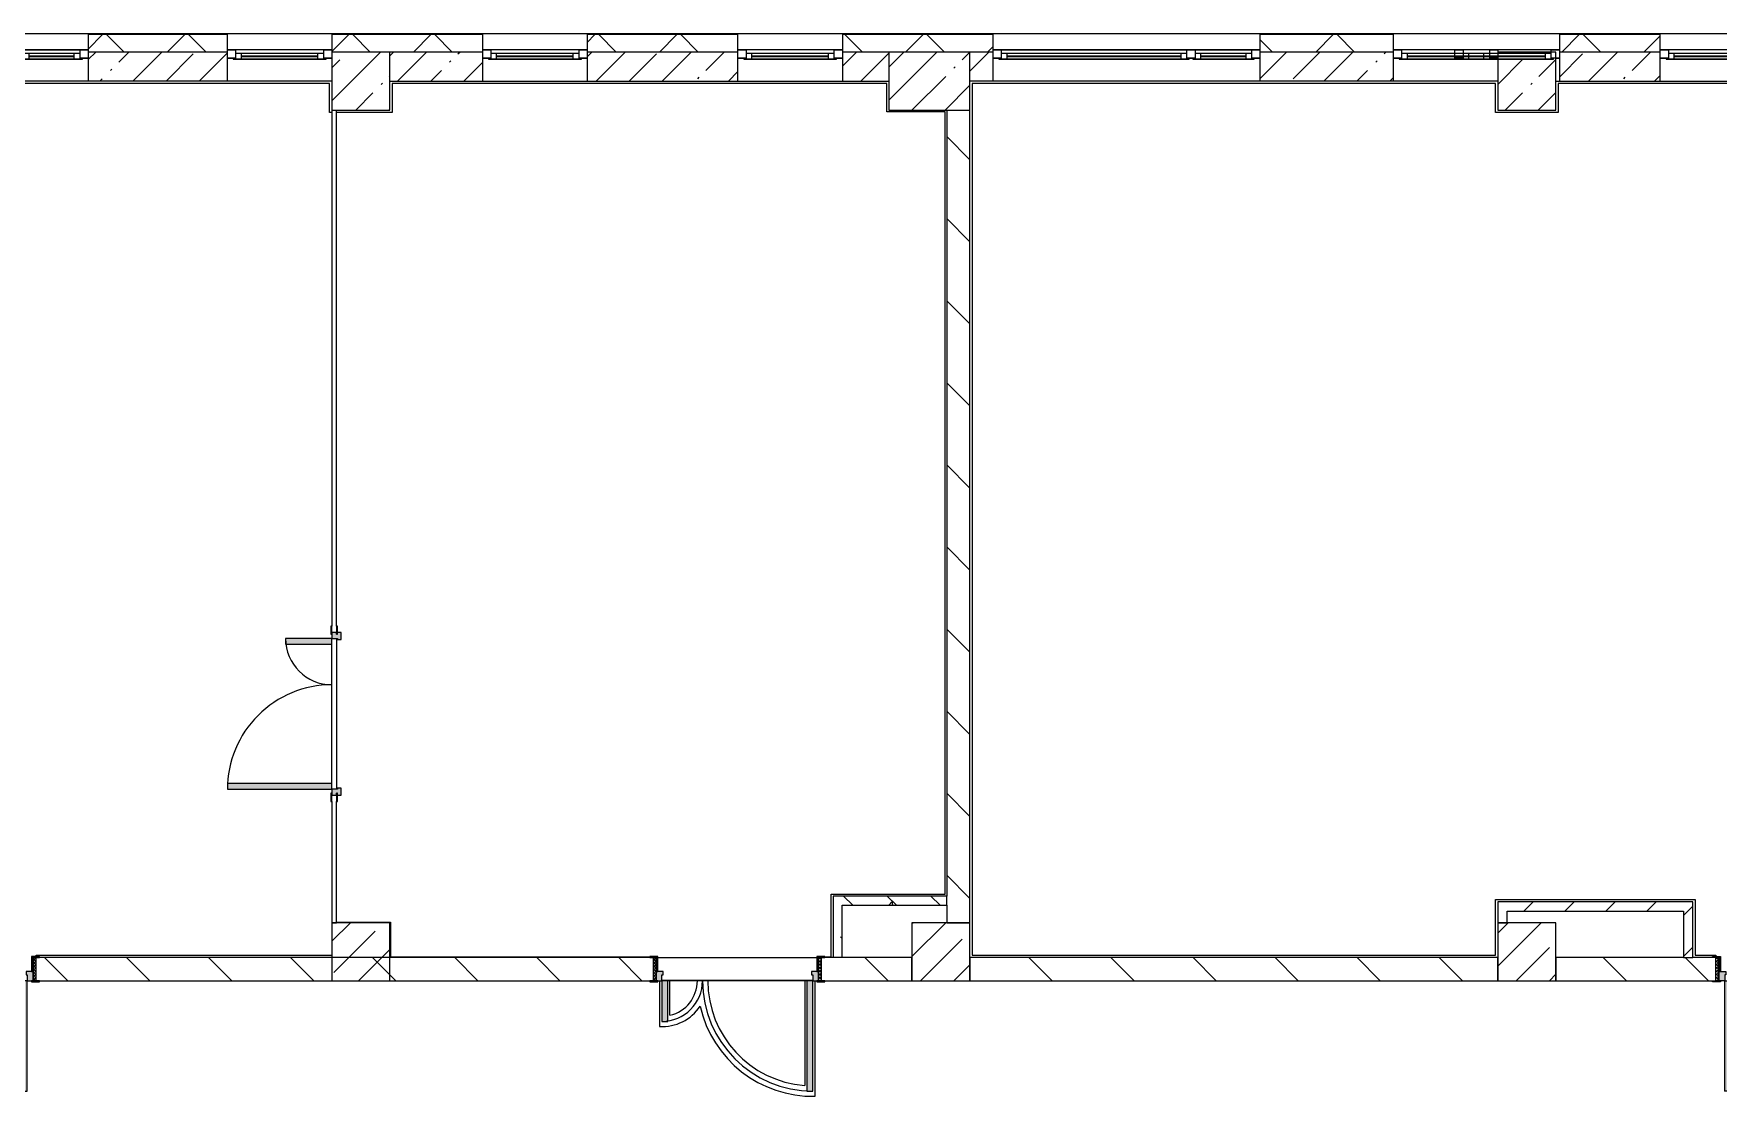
# Model space of a CAD drawing. Header units: millimetres. Extents: x 35224 to 234359, y -8553 to 29000.
# Drawn here: x 210329 to 224849, y 12405 to 21558 of the extents above; entities that cross this region are included whole.
import ezdxf

# ---------------------------------------------------------------- set-up
doc = ezdxf.new("R2010")
doc.units = ezdxf.units.MM
for name, color, linetype, lineweight, true_color in [('A-DOOR-2', 7, 'Continuous', 5, 0xaaaaaa), ('A-DOOR-3', 7, 'Continuous', 5, 0xe2e2e2), ('A-DOOR-FRAM-2', 7, 'Continuous', 5, 0xe2e2e2), ('A-DOOR-FRAM-3', 7, 'Continuous', 5, 0xaaaaaa), ('A-FLOR-2', 7, 'Continuous', 5, 0xaaaaaa), ('I-WALL-4', 7, 'Continuous', 5, 0x787878)]:
    doc.layers.add(name, color=color, linetype=linetype, lineweight=lineweight, true_color=true_color)
for name, color, linetype, lineweight in [('A-GLAZ-1', 7, 'Continuous', 5), ('A-WALL', 7, 'Continuous', 9), ('A-WALL-4', 7, 'Continuous', 5), ('I-WALL-3', 7, 'Continuous', 5), ('S-COLS-1', 7, 'Continuous', 5)]:
    doc.layers.add(name, color=color, linetype=linetype, lineweight=lineweight)
pattern_1 = [(45, (107348.7, 0), (-285.1231, 285.1231), []), (45, (107633.8, 0), (-285.1231, 285.1231), [504.031, -100.806, 16.764, -84.042])]
pattern_2 = [(135, (107348.7, 0), (-353.5534, -353.5534), [])]
pattern_3 = [(135, (107348.7, 0), (-377.1708, -377.1708), [533.4, -88.9, 17.78, -88.9]), (135, (107348.7, 376.94), (-377.1708, -377.1708), []), (50, (107348.7, 0), (637.6445, -55.7866), [66.675, -733.425]), (355, (107348.7, 0), (-123.3494, 668.6992), [53.34, -586.74]), (100.451, (107401.8, -4.65), (514.299, 612.908), [56.665, -623.315]), (46.184, (107348.7, 177.8), (948.7764, -147.1497), [100.012, -1100.137]), (96.636, (107427.8, 165.5), (830.909, 865.997), [84.998, -934.973]), (351.184, (107348.7, 177.8), (830.918, 865.988), [80.01, -880.11]), (21, (107437.6, 133.35), (530.6506, -357.9283), [66.675, -733.425]), (326, (107437.6, 133.35), (216.308, 644.6585), [53.34, -586.74]), (71.451, (107481.8, 103.5), (746.9596, 286.7243), [56.665, -623.315]), (37.5, (107348.7, 0), (10.81053, 295.9426), [16.764, -562.864, 16.764, -578.866, -588.962]), (37.5, (107348.7, 0), (10.81053, 295.9426), [-1175.258, 16.764, -572.198]), (7.5, (107348.7, 0), (233.8692, 350.63175), [16.764, -322.834, 16.764, -549.529, -224.472]), (7.5, (107348.7, 0), (233.8692, 350.63175), [-905.891, 16.764, -207.708]), (327.5, (107150.44, 0), (474.5678, -20.0513), [16.764, -205.486, 16.764, -676.656, -920.115]), (327.5, (107150.44, 0), (474.5678, -20.0513), [-915.67, 16.764, -903.351]), (317.5, (107061.54, 0), (518.4522, 88.9934), [16.764, -272.161, 16.764, -443.738, -653.415]), (317.5, (107061.54, 0), (518.4522, 88.9934), [-749.427, 16.764, -636.651])]
pattern_4 = [(45, (107348.7, 0), (-176.7767, 176.7767), [])]

# ---------------------------------------------------------------- blocks, each defined once
blk = doc.blocks.new('120_Окно_СКБ_1Ст - 120_Окно_СКБ_1Ст 900х2500_h_ с форточкой-22877787-3_7_2_птичка')
at = {"layer": 'A-GLAZ-1'}
for p, q in [((-450, -127), (-450, -57)), ((-450, -57), (-380, -57)), ((450, -57), (-450, -57)), ((-380, -127), (-450, -127)), ((-450, -127), (-400, -127)), ((-380, -127), (-400, -127)), ((-400, -127), (-400, -137)), ((-400, -137), (400, -137)), ((400, -137), (-400, -137)), ((-380, -57), (-380, -127)), ((380, -87), (-380, -87)), ((-380, -87), (-380, -127)), ((-330, -137), (-330, -87)), ((-330, -107), (330, -107)), ((330, -117), (-330, -117)), ((330, -137), (330, -87)), ((380, -127), (380, -57)), ((380, -57), (450, -57)), ((380, -127), (380, -87)), ((450, -127), (380, -127)), ((400, -127), (380, -127)), ((400, -137), (400, -127)), ((450, -57), (450, -127))]:
    blk.add_line(p, q, dxfattribs=at)
blk = doc.blocks.new('120_Окно_СКБ_1Ст - 120_Окно_СКБ_1Ст 900х2500_h_ с форточкой-22876038-3_7_2_птичка')
at = {"layer": 'A-GLAZ-1'}
for p, q in [((-450, -127), (-450, -57)), ((-450, -57), (-380, -57)), ((450, -57), (-450, -57)), ((-380, -127), (-450, -127)), ((-450, -127), (-400, -127)), ((-380, -127), (-400, -127)), ((-400, -127), (-400, -137)), ((-400, -137), (400, -137)), ((400, -137), (-400, -137)), ((-380, -57), (-380, -127)), ((380, -87), (-380, -87)), ((-380, -87), (-380, -127)), ((-330, -137), (-330, -87)), ((-330, -107), (330, -107)), ((330, -117), (-330, -117)), ((330, -137), (330, -87)), ((380, -127), (380, -57)), ((380, -57), (450, -57)), ((380, -127), (380, -87)), ((450, -127), (380, -127)), ((400, -127), (380, -127)), ((400, -127), (450, -127)), ((400, -137), (400, -127)), ((450, -57), (450, -127))]:
    blk.add_line(p, q, dxfattribs=at)
blk = doc.blocks.new('120_Окно_СКБ_1Ст - 120_Окно_СКБ_1Ст 900х2500_h_ с форточкой-V150-3_7_2_птичка')
at = {"layer": 'A-GLAZ-1'}
for p, q in [((-450, -127), (-450, -57)), ((-450, -57), (-380, -57)), ((450, -57), (-450, -57)), ((-380, -127), (-450, -127)), ((-450, -127), (-400, -127)), ((-380, -127), (-400, -127)), ((-400, -127), (-400, -137)), ((-400, -137), (400, -137)), ((400, -137), (-400, -137)), ((-380, -57), (-380, -127)), ((380, -87), (-380, -87)), ((-380, -87), (-380, -127)), ((-330, -137), (-330, -87)), ((-330, -107), (330, -107)), ((330, -117), (-330, -117)), ((330, -137), (330, -87)), ((380, -127), (380, -57)), ((380, -57), (450, -57)), ((380, -127), (380, -87)), ((450, -127), (380, -127)), ((400, -127), (380, -127)), ((400, -127), (450, -127)), ((400, -137), (400, -127)), ((450, -57), (450, -127))]:
    blk.add_line(p, q, dxfattribs=at)
blk = doc.blocks.new('120_Окно_СКБ_2Ст_Фрамуга сверху - 120_Окно_СКБ_2Ст_2300х2500_h_ ДОО-19727959-3_7_2_птичка')
at = {"layer": 'A-GLAZ-1'}
for p, q in [((-1150, -127), (-1150, -57)), ((-1150, -57), (-1080, -57)), ((1150, -57), (-1150, -57)), ((-1080, -127), (-1150, -127)), ((-1150, -127), (-1100, -127)), ((-1080, -127), (-1100, -127)), ((-1100, -127), (-1100, -137)), ((-1100, -137), (540, -137)), ((540, -137), (-1100, -137)), ((-1080, -57), (-1080, -127)), ((-1080, -57), (1080, -57)), ((520, -87), (-1080, -87)), ((-1080, -87), (-1080, -127)), ((-1030, -137), (-1030, -87)), ((-1030, -107), (470, -107)), ((470, -117), (-1030, -117)), ((470, -137), (470, -87)), ((520, -127), (520, -57)), ((520, -57), (590, -57)), ((520, -127), (520, -87)), ((590, -127), (520, -127)), ((540, -127), (520, -127)), ((540, -127), (570, -127)), ((540, -127), (570, -127)), ((540, -137), (540, -127)), ((590, -127), (570, -127)), ((570, -127), (570, -137)), ((570, -137), (1100, -137)), ((1100, -137), (570, -137)), ((590, -57), (590, -127)), ((1080, -87), (590, -87)), ((590, -87), (590, -127)), ((640, -137), (640, -87)), ((640, -107), (1030, -107)), ((1030, -117), (640, -117)), ((1030, -137), (1030, -87)), ((1080, -127), (1080, -57)), ((1080, -57), (1150, -57)), ((1080, -127), (1080, -87)), ((1150, -127), (1080, -127)), ((1100, -127), (1080, -127)), ((1100, -127), (1150, -127)), ((1100, -137), (1100, -127)), ((1150, -57), (1150, -127))]:
    blk.add_line(p, q, dxfattribs=at)
blk = doc.blocks.new('120_Окно_СКБ_2Ст_Фрамуга сверху - 120_Окно_СКБ_2Ст_2300х2500_h_ ДОО-23103760-3_7_2_птичка')
at = {"layer": 'A-GLAZ-1'}
for p, q in [((-1150, -127), (-1150, -57)), ((-1150, -57), (-1080, -57)), ((1150, -57), (-1150, -57)), ((-1080, -127), (-1150, -127)), ((-1150, -127), (-1100, -127)), ((-1080, -127), (-1100, -127)), ((-1100, -127), (-1100, -137)), ((-1100, -137), (540, -137)), ((540, -137), (-1100, -137)), ((-1080, -57), (-1080, -127)), ((-1080, -57), (1080, -57)), ((520, -87), (-1080, -87)), ((-1080, -87), (-1080, -127)), ((-1030, -137), (-1030, -87)), ((-1030, -107), (470, -107)), ((470, -117), (-1030, -117)), ((470, -137), (470, -87)), ((520, -127), (520, -57)), ((520, -57), (590, -57)), ((520, -127), (520, -87)), ((590, -127), (520, -127)), ((540, -127), (520, -127)), ((540, -127), (570, -127)), ((540, -127), (570, -127)), ((540, -137), (540, -127)), ((590, -127), (570, -127)), ((570, -127), (570, -137)), ((570, -137), (1100, -137)), ((1100, -137), (570, -137)), ((590, -57), (590, -127)), ((1080, -87), (590, -87)), ((590, -87), (590, -127)), ((640, -137), (640, -87)), ((640, -107), (1030, -107)), ((1030, -117), (640, -117)), ((1030, -137), (1030, -87)), ((1080, -127), (1080, -57)), ((1080, -57), (1150, -57)), ((1080, -127), (1080, -87)), ((1150, -127), (1080, -127)), ((1100, -127), (1080, -127)), ((1100, -127), (1150, -127)), ((1100, -137), (1100, -127)), ((1150, -57), (1150, -127))]:
    blk.add_line(p, q, dxfattribs=at)
blk = doc.blocks.new('110_Дверь_СКБ_2Ст - Д-6_л__ ДОО_Дв_1450x2100h_Дверь из раздевальной в коридор-32357677-3_7_2_птичка')
at = {"layer": 'A-DOOR-2'}
h = blk.add_hatch(dxfattribs=at)
h.set_pattern_fill('FP_126', color=256, style=0, pattern_type=2)
h.set_pattern_definition([(135, (1576.41, 164.685), (-14.14214, -14.14214), []), (225, (1576.41, 164.685), (14.14214, -14.14214), [])])
h.paths.add_polyline_path([(737.5, 100), (712.5, 100), (712.5, -100), (737.5, -100), (737.5, -34.8)])
at = {"layer": 'A-DOOR-3'}
for points in [[(-587.5, 1050), (-637.5, 1050), (-637.5, 100), (-587.5, 100), (-587.5, 543.6)], [(612.5, 450), (612.5, 100), (662.5, 100), (662.5, 450)]]:
    blk.add_hatch(color=256, dxfattribs=at).paths.add_polyline_path(points)
h = blk.add_hatch(color=256, dxfattribs=at)
h.paths.add_polyline_path([(662.5, 100), (662.5, 50), (652.5, 50), (652.5, 20), (712.5, 20), (712.5, 100), (672.8, 100)])
h.paths.add_polyline_path([(-637.5, 100), (-687.5, 100), (-687.5, 20), (-627.5, 20), (-627.5, 50), (-637.5, 50)])
at = {"layer": 'A-DOOR-FRAM-2'}
for points in [[(-672.5, 108), (-742.5, 108), (-742.5, 100), (-672.5, 100)], [(-672.5, 20), (-687.5, 20), (-687.5, -100), (-672.5, -100), (-672.5, -34.8)], [(697.5, 108), (697.5, 100), (767.5, 100), (767.5, 108)], [(712.5, 20), (697.5, 20), (697.5, -100), (712.5, -100), (712.5, -34.8)], [(-672.5, -100), (-742.5, -100), (-742.5, -108), (-672.5, -108)], [(697.5, -100), (697.5, -108), (767.5, -108), (767.5, -100)]]:
    blk.add_hatch(color=256, dxfattribs=at).paths.add_polyline_path(points)
at = {"layer": 'A-DOOR-FRAM-3'}
h = blk.add_hatch(dxfattribs=at)
h.set_pattern_fill('FP_127', color=256, style=0, pattern_type=2)
h.set_pattern_definition([(45, (-546.384, 164.685), (-14.1421, 14.1421), []), (135, (-546.384, 164.685), (-14.1421, -14.1421), [])])
h.paths.add_polyline_path([(-712.5, 100), (-712.5, -100), (-687.5, -100), (-687.5, 100)])
at = {"layer": 'A-DOOR-2'}
for p, q in [((-637.5, 1050), (-637.5, 100)), ((-587.5, 1050), (-637.5, 1050)), ((-587.5, 100), (-587.5, 1050)), ((662.5, 450), (612.5, 450)), ((612.5, 450), (612.5, 100)), ((662.5, 100), (662.5, 450)), ((-637.5, 100), (-587.5, 100)), ((612.5, 100), (662.5, 100))]:
    blk.add_line(p, q, dxfattribs=at)
for centre, radius, start, end in [((-637.5, 100), 950, 0, 90), ((662.5, 100), 350, 90, 180)]:
    blk.add_arc(centre, radius, start, end, dxfattribs=at)
at = {"layer": 'A-DOOR-FRAM-3'}
for p, q in [((-672.5, 108), (-742.5, 108)), ((-742.5, 108), (-742.5, 100)), ((-742.5, 100), (-672.5, 100)), ((-687.5, 100), (-712.5, 100)), ((-712.5, 100), (-712.5, -100)), ((-637.5, 100), (-687.5, 100)), ((-687.5, 100), (-687.5, 20)), ((-687.5, -100), (-687.5, 100)), ((-687.5, 20), (-627.5, 20)), ((-672.5, 20), (-687.5, 20)), ((-687.5, 20), (-687.5, -100)), ((-672.5, 100), (-672.5, 108)), ((-672.5, -100), (-672.5, 20)), ((-637.5, 50), (-637.5, 100)), ((-627.5, 50), (-637.5, 50)), ((-627.5, 20), (-627.5, 50)), ((662.5, 50), (652.5, 50)), ((652.5, 50), (652.5, 20)), ((652.5, 20), (712.5, 20)), ((662.5, 100), (662.5, 50)), ((712.5, 100), (662.5, 100)), ((767.5, 108), (697.5, 108)), ((697.5, 108), (697.5, 100)), ((697.5, 100), (767.5, 100)), ((712.5, 20), (697.5, 20)), ((697.5, 20), (697.5, -100)), ((712.5, 20), (712.5, 100)), ((737.5, 100), (712.5, 100)), ((712.5, 100), (712.5, -100)), ((712.5, -100), (712.5, 20)), ((737.5, -100), (737.5, 100)), ((767.5, 100), (767.5, 108)), ((-672.5, -100), (-742.5, -100)), ((-742.5, -100), (-742.5, -108)), ((-742.5, -108), (-672.5, -108)), ((-712.5, -100), (-687.5, -100)), ((-687.5, -100), (-672.5, -100)), ((-672.5, -108), (-672.5, -100)), ((697.5, -100), (712.5, -100)), ((767.5, -100), (697.5, -100)), ((697.5, -100), (697.5, -108)), ((697.5, -108), (767.5, -108)), ((712.5, -100), (737.5, -100)), ((767.5, -108), (767.5, -100))]:
    blk.add_line(p, q, dxfattribs=at)
blk = doc.blocks.new('BSC_Колонна _Прямоугольная - 500х500-23282985-3_7_2_птичка')
at = {"layer": 'S-COLS-1'}
h = blk.add_hatch(dxfattribs=at)
h.set_pattern_fill('FP_141', color=256, style=0, pattern_type=2)
h.set_pattern_definition([(45, (-115850.45, -21150), (-285.1231, 285.1231), []), (45, (-115565.32, -21150), (-285.1231, 285.1231), [504.031, -100.806, 16.764, -84.042])])
h.paths.add_polyline_path([(-250, -250), (250, -250), (250, 250), (-250, 250), (-250, 238), (210, 238), (210, 198), (230, 198), (230, 188), (-250, 188)])
for p, q in [((250, 250), (-250, 250)), ((-250, 250), (-250, 238)), ((-250, 188), (-250, -250)), ((250, -250), (250, 250)), ((-250, -250), (250, -250))]:
    blk.add_line(p, q, dxfattribs=at)
blk = doc.blocks.new('BSC_Колонна _Прямоугольная - 500х500-23282986-3_7_2_птичка')
at = {"layer": 'S-COLS-1'}
h = blk.add_hatch(dxfattribs=at)
h.set_pattern_fill('FP_153', color=256, style=0, pattern_type=2)
h.set_pattern_definition([(45, (-105800, -21150), (-285.1231, 285.1231), []), (45, (-105514.88, -21150), (-285.1231, 285.1231), [504.031, -100.806, 16.764, -84.042])])
h.paths.add_polyline_path([(-250, -250), (250, -250), (250, 250), (-250, 250), (-250, -95)])
for p, q in [((250, 250), (-250, 250)), ((-250, 250), (-250, -250)), ((250, -250), (250, 250)), ((-250, -250), (250, -250))]:
    blk.add_line(p, q, dxfattribs=at)
blk = doc.blocks.new('BSC_Колонна _Прямоугольная - 700х500-V223-3_7_2_птичка')
at = {"layer": 'S-COLS-1'}
h = blk.add_hatch(dxfattribs=at)
h.set_pattern_fill('FP_161', color=256, style=0, pattern_type=2)
h.set_pattern_definition([(45, (-110700, -21150), (-285.1231, 285.1231), []), (45, (-110414.88, -21150), (-285.1231, 285.1231), [504.031, -100.806, 16.764, -84.042])])
h.paths.add_polyline_path([(-350, -250), (350, -250), (350, 250), (-350, 250)])
for p, q in [((350, 250), (-350, 250)), ((-350, 250), (-350, -250)), ((350, -250), (350, 250)), ((-350, -250), (350, -250))]:
    blk.add_line(p, q, dxfattribs=at)
blk = doc.blocks.new('110_Дверь_СКБ_2Ст - Д-5_п_ Из игровой в коридор-32357676-3_7_2_птичка')
at = {"layer": 'A-DOOR-3'}
for points in [[(-638, 920), (-638, 20), (-588, 20), (-588, 920)], [(612, 226), (612, 20), (662, 20), (662, 420), (612, 420)]]:
    blk.add_hatch(color=256, dxfattribs=at).paths.add_polyline_path(points)
h = blk.add_hatch(color=256, dxfattribs=at)
h.paths.add_polyline_path([(-688, 20), (-688, -60), (-628, -60), (-628, -30), (-638, -30), (-638, 20)])
h.paths.add_polyline_path([(652, -60), (712, -60), (712, 20), (662, 20), (662, -30), (652, -30)])
at = {"layer": 'A-DOOR-FRAM-2'}
for points in [[(-742, 20), (-672, 20), (-672, 28), (-742, 28)], [(698, 20), (768, 20), (768, 28), (698, 28)], [(-742, -28), (-672, -28), (-672, -20), (-742, -20)], [(698, -28), (768, -28), (768, -20), (698, -20)]]:
    blk.add_hatch(color=256, dxfattribs=at).paths.add_polyline_path(points)
at = {"layer": 'A-DOOR-2'}
for p, q in [((-638, 920), (-638, 20)), ((-588, 920), (-638, 920)), ((-588, 20), (-588, 920)), ((662, 420), (612, 420)), ((612, 420), (612, 20)), ((662, 20), (662, 420)), ((-638, 20), (-588, 20)), ((612, 20), (662, 20))]:
    blk.add_line(p, q, dxfattribs=at)
for centre, radius, start, end in [((-638, 20), 900, 0, 90), ((662, 20), 400, 90, 180)]:
    blk.add_arc(centre, radius, start, end, dxfattribs=at)
at = {"layer": 'A-DOOR-FRAM-3'}
for p, q in [((-672, 28), (-742, 28)), ((-742, 28), (-742, 20)), ((-742, 20), (-672, 20)), ((-638, 20), (-688, 20)), ((-688, 20), (-688, -60)), ((-672, 20), (-672, 28)), ((-638, -30), (-638, 20)), ((662, 20), (662, -30)), ((712, 20), (662, 20)), ((768, 28), (698, 28)), ((698, 28), (698, 20)), ((698, 20), (768, 20)), ((712, -60), (712, 20)), ((768, 20), (768, 28)), ((-672, -20), (-742, -20)), ((-742, -20), (-742, -28)), ((-742, -28), (-672, -28)), ((-688, -60), (-628, -60)), ((-672, -19), (-688, -19)), ((-688, -19), (-688, -20)), ((-688, -20), (-672, -20)), ((-672, -20), (-672, -19)), ((-672, -28), (-672, -20)), ((-628, -30), (-638, -30)), ((-628, -60), (-628, -30)), ((662, -30), (652, -30)), ((652, -30), (652, -60)), ((652, -60), (712, -60)), ((712, -19), (698, -19)), ((698, -19), (698, -20)), ((698, -20), (712, -20)), ((768, -20), (698, -20)), ((698, -20), (698, -28)), ((698, -28), (768, -28)), ((712, -20), (712, -19)), ((768, -28), (768, -20))]:
    blk.add_line(p, q, dxfattribs=at)
blk = doc.blocks.new('120_Окно_СКБ_1Ст - 120_Окно_СКБ_1Ст 900х2500_h_ с форточкой-V243-3_7_2_птичка')
at = {"layer": 'A-GLAZ-1'}
for p, q in [((-450, -127), (-450, -57)), ((-450, -57), (-380, -57)), ((450, -57), (-450, -57)), ((-380, -127), (-450, -127)), ((-380, -127), (-400, -127)), ((-400, -127), (-400, -137)), ((-400, -137), (400, -137)), ((400, -137), (-400, -137)), ((-380, -57), (-380, -127)), ((380, -87), (-380, -87)), ((-380, -87), (-380, -127)), ((-330, -137), (-330, -87)), ((-330, -107), (330, -107)), ((330, -117), (-330, -117)), ((330, -137), (330, -87)), ((380, -127), (380, -57)), ((380, -57), (450, -57)), ((380, -127), (380, -87)), ((450, -127), (380, -127)), ((400, -127), (380, -127)), ((400, -137), (400, -127)), ((420, -127), (450, -127)), ((450, -57), (450, -127))]:
    blk.add_line(p, q, dxfattribs=at)
blk = doc.blocks.new('110_Дверь_СКБ_2Ст - Д-6_п__ ДОО_Дв_1450x2100h_Дверь из раздевальной в коридор-32358047-3_7_2_птичка')
at = {"layer": 'A-DOOR-2'}
h = blk.add_hatch(dxfattribs=at)
h.set_pattern_fill('FP_183', color=256, style=0, pattern_type=2)
h.set_pattern_definition([(225, (1576.41, -164.685), (-14.14214, 14.14214), []), (135, (1576.41, -164.685), (14.14214, 14.14214), [])])
h.paths.add_polyline_path([(737.5, -100), (737.5, 100), (712.5, 100), (712.5, -100)])
at = {"layer": 'A-DOOR-3'}
h = blk.add_hatch(color=256, dxfattribs=at)
h.paths.add_polyline_path([(-637.5, -100), (-637.5, -50), (-627.5, -50), (-627.5, -20), (-687.5, -20), (-687.5, -100)])
h.paths.add_polyline_path([(662.5, -100), (712.5, -100), (712.5, -20), (652.5, -20), (652.5, -50), (662.5, -50)])
for points in [[(-587.5, -1050), (-587.5, -100), (-637.5, -100), (-637.5, -1050)], [(662.5, -450), (662.5, -100), (612.5, -100), (612.5, -450)]]:
    blk.add_hatch(color=256, dxfattribs=at).paths.add_polyline_path(points)
at = {"layer": 'A-DOOR-FRAM-2'}
for points in [[(-672.5, 100), (-672.5, 108), (-742.5, 108), (-742.5, 100)], [(-672.5, -20), (-672.5, 100), (-687.5, 100), (-687.5, -20)], [(767.5, 100), (767.5, 108), (697.5, 108), (697.5, 100)], [(712.5, -20), (712.5, 100), (697.5, 100), (697.5, -20)], [(-672.5, -108), (-672.5, -100), (-742.5, -100), (-742.5, -108)], [(767.5, -108), (767.5, -100), (697.5, -100), (697.5, -108)]]:
    blk.add_hatch(color=256, dxfattribs=at).paths.add_polyline_path(points)
at = {"layer": 'A-DOOR-FRAM-3'}
h = blk.add_hatch(dxfattribs=at)
h.set_pattern_fill('FP_184', color=256, style=0, pattern_type=2)
h.set_pattern_definition([(315, (-546.384, -164.685), (-14.1421, -14.1421), []), (225, (-546.384, -164.685), (-14.1421, 14.1421), [])])
h.paths.add_polyline_path([(-687.5, -100), (-687.5, 100), (-712.5, 100), (-712.5, -100)])
at = {"layer": 'A-DOOR-2'}
for p, q in [((-637.5, -100), (-587.5, -100)), ((-637.5, -1050), (-637.5, -100)), ((-587.5, -100), (-587.5, -1050)), ((612.5, -100), (662.5, -100)), ((612.5, -450), (612.5, -100)), ((662.5, -100), (662.5, -450)), ((662.5, -450), (612.5, -450)), ((-587.5, -1050), (-637.5, -1050))]:
    blk.add_line(p, q, dxfattribs=at)
for centre, radius, start, end in [((-637.5, -100), 950, 270, 360), ((662.5, -100), 350, 180, 270)]:
    blk.add_arc(centre, radius, start, end, dxfattribs=at)
at = {"layer": 'A-DOOR-FRAM-3'}
for p, q in [((-742.5, 108), (-672.5, 108)), ((-742.5, 100), (-742.5, 108)), ((-672.5, 100), (-742.5, 100)), ((-712.5, 100), (-687.5, 100)), ((-712.5, -100), (-712.5, 100)), ((-687.5, 100), (-687.5, -100)), ((-687.5, 100), (-672.5, 100)), ((-687.5, -20), (-687.5, 100)), ((-672.5, 108), (-672.5, 100)), ((-672.5, 100), (-672.5, -20)), ((697.5, 100), (697.5, 108)), ((697.5, 108), (767.5, 108)), ((697.5, -20), (697.5, 100)), ((697.5, 100), (712.5, 100)), ((767.5, 100), (697.5, 100)), ((712.5, -100), (712.5, 100)), ((712.5, 100), (737.5, 100)), ((712.5, 100), (712.5, -20)), ((737.5, 100), (737.5, -100)), ((767.5, 108), (767.5, 100)), ((-742.5, -100), (-672.5, -100)), ((-742.5, -108), (-742.5, -100)), ((-672.5, -108), (-742.5, -108)), ((-687.5, -100), (-712.5, -100)), ((-687.5, -20), (-627.5, -20)), ((-687.5, -100), (-687.5, -20)), ((-672.5, -20), (-687.5, -20)), ((-637.5, -100), (-687.5, -100)), ((-672.5, -100), (-672.5, -108)), ((-637.5, -50), (-637.5, -100)), ((-627.5, -50), (-637.5, -50)), ((-627.5, -20), (-627.5, -50)), ((652.5, -20), (712.5, -20)), ((652.5, -50), (652.5, -20)), ((662.5, -50), (652.5, -50)), ((662.5, -100), (662.5, -50)), ((712.5, -100), (662.5, -100)), ((712.5, -20), (697.5, -20)), ((697.5, -108), (697.5, -100)), ((697.5, -100), (767.5, -100)), ((767.5, -108), (697.5, -108)), ((712.5, -20), (712.5, -100)), ((737.5, -100), (712.5, -100)), ((767.5, -100), (767.5, -108))]:
    blk.add_line(p, q, dxfattribs=at)

msp = doc.modelspace()

# ---------------------------------------------------------------- hatches: boundary and pattern name
at = {"layer": 'A-WALL-4'}
h = msp.add_hatch(dxfattribs=at)
h.set_pattern_fill('FP_93', color=256, style=0, pattern_type=2)
h.set_pattern_definition([(45, (107348.7, 0), (-353.5534, 353.5534), []), (135, (107348.7, 0), (-353.5534, -353.5534), [])])
h.paths.add_polyline_path([(232578.7, 21400), (232578.7, 21550), (227498.9, 21550), (227498.9, 21400), (232428.7, 21400)])
h.paths.add_polyline_path([(226598.9, 21400), (226598.9, 21550), (225249.1, 21550), (225249.1, 21400), (225743, 21400)])
h.paths.add_polyline_path([(214199.1, 21400), (214199.1, 21550), (212898.9, 21550), (212898.9, 21400), (213624.4, 21400)])
h.paths.add_polyline_path([(215099.1, 21400), (216399.1, 21400), (216399.1, 21550), (215099.1, 21550)])
h.paths.add_polyline_path([(200658.7, 21400), (200658.7, 21550), (200638.7, 21550), (200638.7, 21400)])
h.paths.add_polyline_path([(217299.1, 21400), (218598.7, 21400), (218598.7, 21550), (217299.1, 21550)])
h.paths.add_polyline_path([(223878.6, 21400), (224349.1, 21400), (224349.1, 21550), (223479.1, 21550), (223479.1, 21400)])
h.paths.add_polyline_path([(220898.7, 21400), (222049.1, 21400), (222049.1, 21550), (220898.7, 21550)])
h.paths.add_polyline_path([(205234.6, 21400), (208498.7, 21400), (208498.7, 21550), (203958.7, 21550), (203958.7, 21400)])
h.paths.add_polyline_path([(210827.8, 21400), (211998.9, 21400), (211998.9, 21550), (210798.7, 21550), (210798.7, 21400)])
at = {"layer": 'I-WALL-3'}
h = msp.add_hatch(dxfattribs=at)
h.set_pattern_fill('FP_89', color=256, style=0, pattern_type=2)
h.set_pattern_definition(pattern_1)
h.paths.add_polyline_path([(218398.7, 21150), (218598.7, 21150), (218598.7, 21400), (218398.7, 21400), (218398.7, 21275)])
h.paths.add_polyline_path([(228388.7, 21150), (228388.7, 21400), (228198.7, 21400), (228198.7, 21150)])
h.paths.add_polyline_path([(217698.7, 21150), (217698.7, 21400), (217299.1, 21400), (217299.1, 21150)])
h.paths.add_polyline_path([(220898.7, 21150), (222049.1, 21150), (222049.1, 21400), (220898.7, 21400)])
h.paths.add_polyline_path([(225743, 21150), (226598.9, 21150), (226598.9, 21400), (225249.1, 21400), (225249.1, 21150)])
h.paths.add_polyline_path([(216399.1, 21150), (216399.1, 21400), (215099.1, 21400), (215099.1, 21150)])
h.paths.add_polyline_path([(224349.1, 21150), (224349.1, 21400), (223479.1, 21400), (223479.1, 21150), (223878.6, 21150)])
h.paths.add_polyline_path([(213398.7, 21150), (214199.1, 21150), (214199.1, 21400), (213398.7, 21400), (213398.7, 21246.1)])
h.paths.add_polyline_path([(210827.8, 21150), (211998.9, 21150), (211998.9, 21400), (210798.7, 21400), (210798.7, 21150)])
h.paths.add_polyline_path([(208148.7, 21150), (208498.7, 21150), (208498.7, 21400), (208148.7, 21400)])
h = msp.add_hatch(dxfattribs=at)
h.set_pattern_fill('FP_92', color=256, style=0, pattern_type=2)
h.set_pattern_definition(pattern_2)
h.paths.add_polyline_path([(218398.7, 13900), (218398.7, 20900), (218198.7, 20900), (218198.7, 13900), (218285.4, 13900)])
h = msp.add_hatch(dxfattribs=at)
h.set_pattern_fill('FP_94', color=256, style=0, pattern_type=2)
h.set_pattern_definition(pattern_4)
h.paths.add_polyline_path([(224629.1, 14000), (224629.1, 14080), (223028.7, 14080), (223028.7, 14000), (224549.1, 14000)])
h = msp.add_hatch(dxfattribs=at)
h.set_pattern_fill('FP_94', color=256, style=0, pattern_type=2)
h.set_pattern_definition(pattern_4)
h.paths.add_polyline_path([(224629.1, 13600), (224629.1, 14000), (224549.1, 14000), (224549.1, 13600)])
h = msp.add_hatch(dxfattribs=at)
h.set_pattern_fill('FP_92', color=256, style=0, pattern_type=2)
h.set_pattern_definition(pattern_2)
h.paths.add_polyline_path([(224799.1, 13400), (224829.1, 13400), (224829.1, 13600), (223448.7, 13600), (223448.7, 13400), (223878.6, 13400)])
h.paths.add_polyline_path([(226279.1, 13400), (228278.7, 13400), (228278.7, 13600), (226279.1, 13600), (226279.1, 13534.8)])
h.paths.add_polyline_path([(215668.7, 13400), (215668.7, 13600), (210348.7, 13600), (210348.7, 13400), (215638.7, 13400)])
h.paths.add_polyline_path([(220149.8, 13400), (222948.7, 13400), (222948.7, 13600), (218398.7, 13600), (218398.7, 13400), (219217.6, 13400)])
h.paths.add_polyline_path([(217898.7, 13400), (217898.7, 13600), (217118.7, 13600), (217118.7, 13400), (217148.7, 13400)])
h.paths.add_polyline_path([(208448.7, 13400), (208898.7, 13400), (208898.7, 13600), (208448.7, 13600), (208448.7, 13534.8)])
at = {"layer": 'I-WALL-4'}
h = msp.add_hatch(dxfattribs=at)
h.set_pattern_fill('FP_99', color=256, style=0, pattern_type=2)
h.set_pattern_definition(pattern_3)
h.paths.add_polyline_path([(217298.7, 13600), (217298.7, 14130), (217218.7, 14130), (217218.7, 13600)])
h = msp.add_hatch(dxfattribs=at)
h.set_pattern_fill('FP_99', color=256, style=0, pattern_type=2)
h.set_pattern_definition(pattern_3)
h.paths.add_polyline_path([(218198.7, 14050), (218198.7, 14130), (217298.7, 14130), (217298.7, 14050)])
at = {"layer": 'S-COLS-1'}
h = msp.add_hatch(dxfattribs=at)
h.set_pattern_fill('FP_89', color=256, style=0, pattern_type=2)
h.set_pattern_definition(pattern_1)
h.paths.add_polyline_path([(213398.7, 13400), (213398.7, 13900), (212898.7, 13900), (212898.7, 13400)])
h = msp.add_hatch(dxfattribs=at)
h.set_pattern_fill('FP_89', color=256, style=0, pattern_type=2)
h.set_pattern_definition(pattern_1)
h.paths.add_polyline_path([(218285.4, 13400), (218398.7, 13400), (218398.7, 13900), (217898.7, 13900), (217898.7, 13400)])
h = msp.add_hatch(dxfattribs=at)
h.set_pattern_fill('FP_89', color=256, style=0, pattern_type=2)
h.set_pattern_definition(pattern_1)
h.paths.add_polyline_path([(222948.7, 13400), (223448.7, 13400), (223448.7, 13900), (222948.7, 13900), (222948.7, 13534.8)])

# ---------------------------------------------------------------- linework, layer by layer
at = {"layer": 'A-FLOR-2'}
for p, q in [((212878.7, 21130), (208168.7, 21130)), ((212878.7, 20880), (212878.7, 21130)), ((217683.7, 21130), (213418.7, 21130)), ((213418.7, 21130), (213418.7, 20880)), ((217683.7, 20885), (217683.7, 21130)), ((218418.7, 21130), (218418.7, 13621)), ((222929.1, 21130), (218418.7, 21130)), ((222929.1, 20880), (222929.1, 21130)), ((227478.9, 21130), (223469.1, 21130)), ((223469.1, 21130), (223469.1, 20880)), ((212898.9, 20880), (212878.7, 20880)), ((213418.7, 20880), (212938.7, 20880)), ((218183.7, 20885), (217683.7, 20885)), ((218183.7, 14145), (218183.7, 20885)), ((223469.1, 20880), (222929.1, 20880)), ((217203.7, 13605), (217203.7, 14145)), ((217203.7, 14145), (218183.7, 14145)), ((222927.7, 13621), (222927.7, 14101)), ((222927.7, 14101), (224650.1, 14101)), ((224650.1, 14101), (224650.1, 13621)), ((212938.5, 13905), (213403.7, 13905)), ((213403.7, 13905), (213403.7, 13605)), ((210348.7, 13608), (210348.7, 13620)), ((210348.7, 13620), (212898.7, 13620)), ((213403.7, 13605), (215638.7, 13605)), ((217148.7, 13605), (217203.7, 13605)), ((218418.7, 13621), (222927.7, 13621)), ((224650.1, 13621), (224829.1, 13621)), ((224829.1, 13621), (224829.1, 13608)), ((215722.9, 13400), (215722.9, 13005.6)), ((215743.7, 13405), (217043.7, 13405)), ((215812.9, 13400), (215793.7, 13400)), ((215812.9, 13102.9), (215812.9, 13400)), ((216139.1, 13400), (216049.1, 13400)), ((216993.7, 13400), (216974.1, 13400)), ((216974.1, 13400), (216974.1, 12497.7)), ((217064.1, 12405.2), (217064.1, 13400))]:
    msp.add_line(p, q, dxfattribs=at)
for centre, radius, start, end in [((215744.1, 13400), 305, 283.0427, 360), ((217044.1, 13400), 905, 180, 265.56313), ((215744.1, 13400), 395, 266.92799, 326.45952), ((217044.1, 13400), 995, 192.67054, 271.1511)]:
    msp.add_arc(centre, radius, start, end, dxfattribs=at)
at = {"layer": 'A-WALL'}
for p, q in [((211998.9, 21553), (210798.7, 21553)), ((211998.9, 21550), (210798.7, 21550)), ((214199.1, 21553), (212898.9, 21553)), ((214199.1, 21550), (212898.9, 21550)), ((216399.1, 21553), (215099.1, 21553)), ((216399.1, 21550), (215099.1, 21550)), ((218598.7, 21553), (217299.1, 21553)), ((218598.7, 21550), (217299.1, 21550)), ((222049.1, 21553), (220898.7, 21553)), ((222049.1, 21550), (220898.7, 21550)), ((224349.1, 21553), (223479.1, 21553)), ((224349.1, 21550), (223479.1, 21550)), ((211998.9, 21400), (210798.7, 21400)), ((214199.1, 21400), (213398.7, 21400)), ((216399.1, 21400), (215099.1, 21400)), ((217698.7, 21400), (217299.1, 21400)), ((218598.7, 21400), (218398.7, 21400)), ((222049.1, 21400), (220898.7, 21400)), ((224349.1, 21400), (223479.1, 21400)), ((218198.7, 14050), (218198.7, 14130)), ((224549.1, 13600), (224629.1, 13600))]:
    msp.add_line(p, q, dxfattribs=at)
at = {"layer": 'A-WALL-4'}
for p, q in [((215099.1, 21558), (203958.7, 21558)), ((210798.7, 21558), (210798.7, 21400)), ((211998.9, 21400), (211998.9, 21558)), ((212898.9, 21558), (212898.9, 21400)), ((214199.1, 21400), (214199.1, 21558)), ((224349.1, 21558), (215099.1, 21558)), ((215099.1, 21558), (215099.1, 21400)), ((216399.1, 21400), (216399.1, 21558)), ((217299.1, 21558), (217299.1, 21400)), ((218598.7, 21400), (218598.7, 21558)), ((220898.7, 21558), (220898.7, 21400)), ((222049.1, 21400), (222049.1, 21558)), ((223479.1, 21558), (223479.1, 21400)), ((224349.1, 21400), (224349.1, 21558)), ((232586.7, 21558), (224349.1, 21558))]:
    msp.add_line(p, q, dxfattribs=at)
at = {"layer": 'I-WALL-3'}
for p, q in [((210798.7, 21400), (210798.7, 21150)), ((211998.9, 21150), (211998.9, 21400)), ((214199.1, 21150), (214199.1, 21400)), ((215099.1, 21400), (215099.1, 21150)), ((216399.1, 21150), (216399.1, 21400)), ((217299.1, 21400), (217299.1, 21150)), ((218598.7, 21150), (218598.7, 21400)), ((220898.7, 21400), (220898.7, 21150)), ((222049.1, 21150), (222049.1, 21400)), ((223479.1, 21400), (223479.1, 21150)), ((224349.1, 21150), (224349.1, 21400)), ((212898.7, 21150), (208148.7, 21150)), ((213398.7, 21150), (217698.7, 21150)), ((222946.4, 21150), (218398.7, 21150)), ((223449.1, 21150), (227498.7, 21150)), ((212898.7, 20900), (212898.7, 16455)), ((212938.7, 16455), (212938.7, 20900)), ((218198.7, 20900), (218198.7, 14130)), ((218398.7, 13900), (218398.7, 20900)), ((212898.7, 15100), (212898.7, 16300)), ((212938.7, 16350), (212938.7, 15050)), ((212898.7, 14945), (212898.7, 13900)), ((212938.7, 13900), (212938.7, 14945)), ((217218.7, 14130), (217218.7, 13600)), ((218198.7, 14130), (217218.7, 14130)), ((217298.7, 13600), (217298.7, 14050)), ((217298.7, 14050), (218198.7, 14050)), ((218198.7, 14050), (218198.7, 13900)), ((222948.7, 14080), (222948.7, 13900)), ((224629.1, 14080), (222948.7, 14080)), ((223028.7, 13900), (223028.7, 14000)), ((223028.7, 14000), (224549.1, 14000)), ((224549.1, 14000), (224549.1, 13600)), ((224629.1, 13600), (224629.1, 14080)), ((212898.7, 13900), (212938.7, 13900)), ((218198.7, 13900), (218398.7, 13900)), ((222948.7, 13900), (223028.7, 13900)), ((215638.7, 13600), (210378.7, 13600)), ((215708.7, 13600), (217078.7, 13600)), ((217898.7, 13600), (217148.7, 13600)), ((217898.7, 13400), (217898.7, 13600)), ((222948.7, 13600), (218398.7, 13600)), ((218398.7, 13600), (218398.7, 13400)), ((222948.7, 13400), (222948.7, 13600)), ((224549.1, 13600), (223448.7, 13600)), ((223448.7, 13600), (223448.7, 13400)), ((224799.1, 13600), (224629.1, 13600)), ((210378.7, 13400), (215638.7, 13400)), ((216049.1, 13400), (215812.9, 13400)), ((216974.1, 13400), (216139.1, 13400)), ((217148.7, 13400), (217898.7, 13400)), ((218398.7, 13400), (222948.7, 13400)), ((223448.7, 13400), (224799.1, 13400))]:
    msp.add_line(p, q, dxfattribs=at)
at = {"layer": 'S-COLS-1'}
for p, q in [((213398.7, 13900), (212898.7, 13900)), ((212898.7, 13900), (212898.7, 13400)), ((213398.7, 13400), (213398.7, 13900)), ((218198.7, 13900), (217898.7, 13900)), ((217898.7, 13900), (217898.7, 13600)), ((218398.7, 13900), (218198.7, 13900)), ((218398.7, 13600), (218398.7, 13900)), ((223448.7, 13900), (222948.7, 13900)), ((222948.7, 13900), (222948.7, 13600)), ((223448.7, 13600), (223448.7, 13900)), ((217898.7, 13600), (217898.7, 13400)), ((218398.7, 13400), (218398.7, 13600)), ((222948.7, 13600), (222948.7, 13400)), ((223448.7, 13400), (223448.7, 13600)), ((212898.7, 13400), (213398.7, 13400)), ((217898.7, 13400), (218398.7, 13400)), ((222948.7, 13400), (223448.7, 13400))]:
    msp.add_line(p, q, dxfattribs=at)

# ---------------------------------------------------------------- block references
at = {"layer": 'A-DOOR-2'}
for name, p, rotation in [('110_Дверь_СКБ_2Ст - Д-5_п_ Из игровой в коридор-32357676-3_7_2_птичка', (212918.7, 15687.5), 89.99999999999986), ('110_Дверь_СКБ_2Ст - Д-6_л__ ДОО_Дв_1450x2100h_Дверь из раздевальной в коридор-32357677-3_7_2_птичка', (209636.2, 13500), 180), ('110_Дверь_СКБ_2Ст - Д-6_л__ ДОО_Дв_1450x2100h_Дверь из раздевальной в коридор-32357677-3_7_2_птичка', (216406.2, 13500), 180)]:
    msp.add_blockref(name, p, dxfattribs=dict(at, rotation=rotation))
msp.add_blockref('110_Дверь_СКБ_2Ст - Д-6_п__ ДОО_Дв_1450x2100h_Дверь из раздевальной в коридор-32358047-3_7_2_птичка', (225541.6, 13500), dxfattribs=at)
at = {"layer": 'A-GLAZ-1'}
for name, p in [('120_Окно_СКБ_2Ст_Фрамуга сверху - 120_Окно_СКБ_2Ст_2300х2500_h_ ДОО-19727959-3_7_2_птичка', (209648.7, 21475)), ('120_Окно_СКБ_1Ст - 120_Окно_СКБ_1Ст 900х2500_h_ с форточкой-V150-3_7_2_птичка', (212448.9, 21475)), ('120_Окно_СКБ_1Ст - 120_Окно_СКБ_1Ст 900х2500_h_ с форточкой-22876038-3_7_2_птичка', (214649.1, 21475)), ('120_Окно_СКБ_1Ст - 120_Окно_СКБ_1Ст 900х2500_h_ с форточкой-22876038-3_7_2_птичка', (216849.1, 21475)), ('120_Окно_СКБ_2Ст_Фрамуга сверху - 120_Окно_СКБ_2Ст_2300х2500_h_ ДОО-23103760-3_7_2_птичка', (219748.7, 21475)), ('120_Окно_СКБ_1Ст - 120_Окно_СКБ_1Ст 900х2500_h_ с форточкой-22877787-3_7_2_птичка', (222499.1, 21475)), ('120_Окно_СКБ_1Ст - 120_Окно_СКБ_1Ст 900х2500_h_ с форточкой-V243-3_7_2_птичка', (223029.1, 21475)), ('120_Окно_СКБ_1Ст - 120_Окно_СКБ_1Ст 900х2500_h_ с форточкой-22876038-3_7_2_птичка', (224799.1, 21475))]:
    msp.add_blockref(name, p, dxfattribs=at)
at = {"layer": 'S-COLS-1'}
for name, p in [('BSC_Колонна _Прямоугольная - 500х500-23282986-3_7_2_птичка', (213148.7, 21150)), ('BSC_Колонна _Прямоугольная - 700х500-V223-3_7_2_птичка', (218048.7, 21150)), ('BSC_Колонна _Прямоугольная - 500х500-23282985-3_7_2_птичка', (223199.1, 21150))]:
    msp.add_blockref(name, p, dxfattribs=at)

doc.saveas('drawing.dxf')
